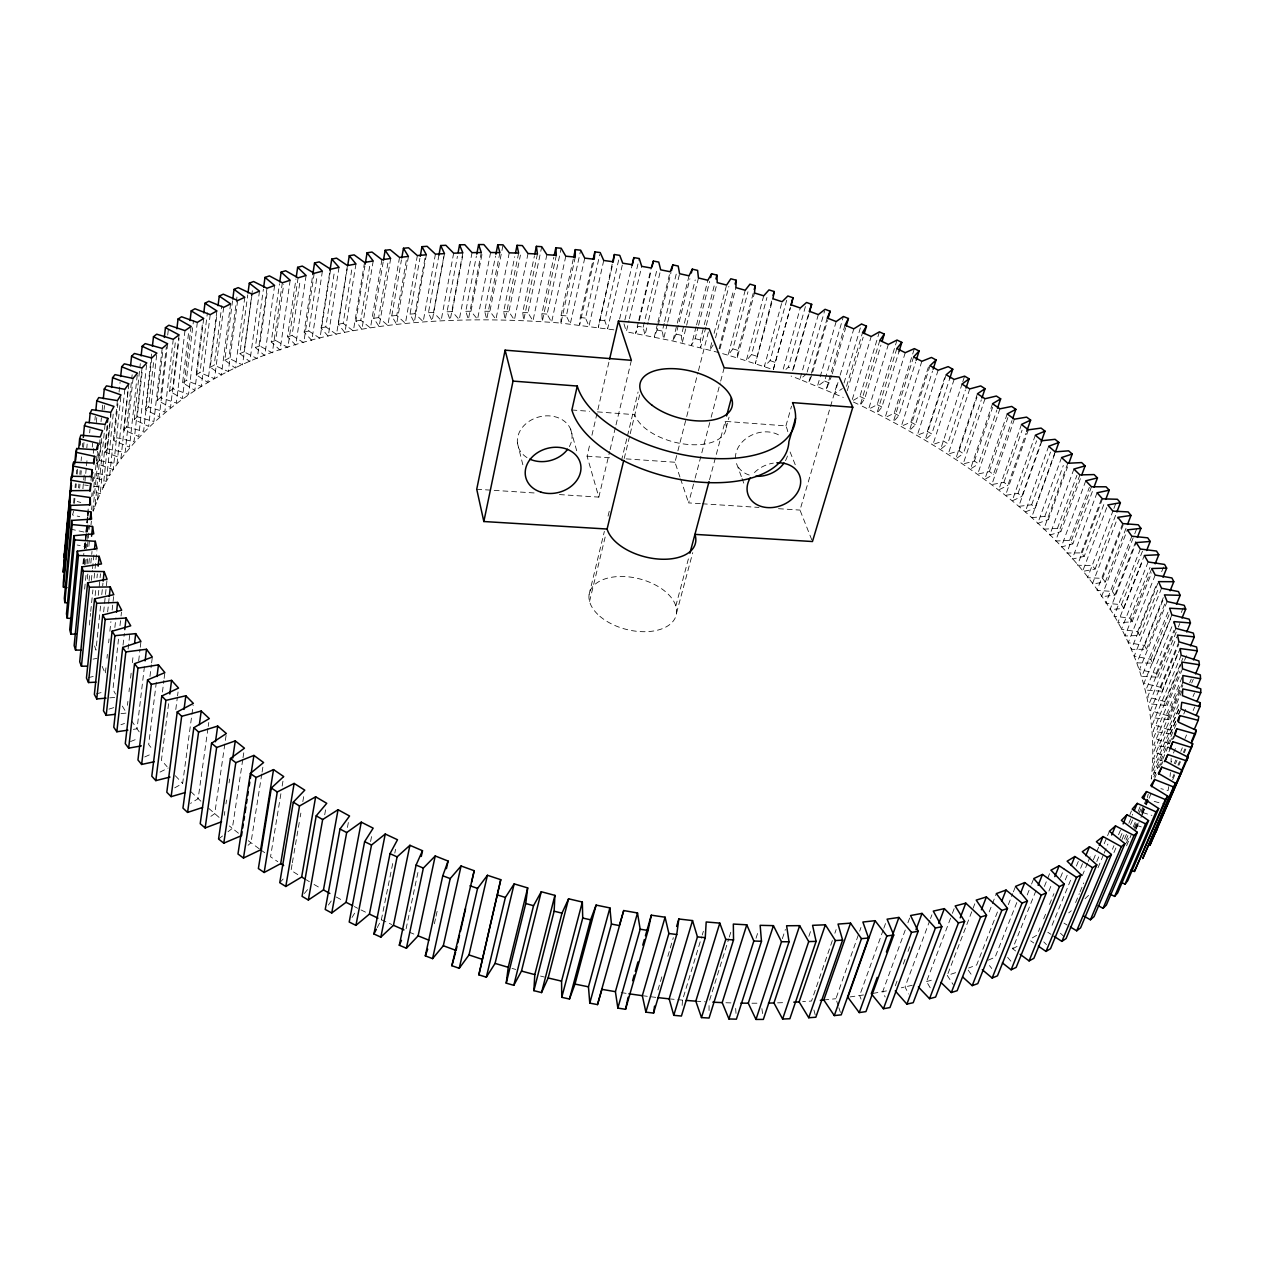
<?xml version="1.0" encoding="UTF-8"?>
<svg xmlns="http://www.w3.org/2000/svg" width="1264" height="1264" viewBox="0 0 1264 1264"><rect width="100%" height="100%" fill="white"/><g stroke="black" fill="none" stroke-linecap="round" stroke-linejoin="round"><path stroke-width="0.75" stroke-dasharray="5 3.75" d="M573.271 259.009L561.058 315.384L560.932 323.094L616.99 330.236M1171.175 758.416L1171.064 762.318L1172.597 758.748M719.121 348.801L733.641 289.74M83.013 564.06L83.835 553.427M682.149 1005.417L682.513 1000.124L701.694 936.845M592.342 263.117L580.271 317.469L579.607 325.069L594.238 259.246M73.581 503.214L74.134 497.352M75.05 487.604L75.413 483.701M76.33 473.937L76.693 470.034M74.434 503.404L74.987 497.558M75.903 487.809L76.267 483.907M77.183 474.158L77.736 468.312M78.526 487.92L78.889 484.033M79.822 474.332L80.185 470.445M81.101 460.728L81.481 456.841M82.397 447.124L82.76 443.237M79.632 488.204L79.995 484.333M80.928 474.632L81.291 470.745M83.503 447.456L84.056 441.642M84.198 474.995L82.903 488.52L84.625 485.028L88.322 485.518M86.805 447.914L87.169 444.043M84.988 481.157L85.557 475.359M85.731 473.431L86.3 467.633M86.473 465.705L87.232 457.979M89.649 432.873L90.013 429.002M1170.069 776.459L1170.432 772.573M92.272 447.061L92.635 443.206M94.895 420.106L95.274 416.267M93.283 453.318L94.042 445.639M96.301 422.571L96.87 416.804M84.404 547.675L84.767 543.836M85.905 532.302L86.663 524.623M86.837 522.711L88.354 507.338M90.992 480.462L91.356 476.607M84.325 548.939L87.532 517.703M87.532 516.233L88.101 510.466M83.203 563.776L83.772 557.993M84.704 548.339L88.117 513.642M86.41 533.661L84.704 546.459L77.151 545.005M86.6 531.702L87.959 517.971M88.148 516.012L88.717 510.119M83.835 563.238L84.404 557.44M85.352 547.786L85.731 543.931M86.868 532.334L87.627 524.607M87.959 524.908L87.2 532.729L88.796 525.998M92.209 481.837L92.588 477.918M84.53 564.692L85.304 556.95M86.063 549.208L87.595 533.724M91.687 496.705L92.067 492.786M93.22 481.063L93.615 477.16M85.699 564.25L86.284 558.419M87.421 546.791L89.539 525.461M91.593 509.613L91.972 505.711M92.951 495.962L96.222 462.829M96.412 460.87L97.375 451.137M575.262 257.113L560.932 323.094C404.385 310.517 210.788 329.556 113.254 469.576L96.854 463.762L97.992 452.275M101.025 421.623L101.404 417.784M102.163 410.121L102.747 404.385M84.625 589.087L86.173 573.54M87.137 563.839L87.722 558.009M88.875 546.348L89.444 540.518M90.992 524.987L91.371 521.1M92.888 510.846L98.687 452.496M99.461 444.723L100.235 436.949M87.295 579.023L87.88 573.192M88.843 563.46L89.428 557.614M96.854 463.762L99.034 460.491L101.183 438.892M104.122 409.441L104.501 405.523M101.768 438.403L94.99 506.327L93.267 511.177M89.08 580.65L89.87 572.861M90.85 563.112L92.019 551.42M105.07 424.435L97.502 499.959L94.99 506.327L91.435 505.379M91.356 580.366L92.335 570.601M92.541 568.642L93.915 554.975M107.045 426.063L100.219 493.687L97.502 499.959L93.741 499.549M128.833 383.814L120.996 458.137L105.054 452.038L107.835 424.641M89.333 625.08L90.534 613.356M90.724 611.397L92.92 589.877M94.105 578.154L94.895 570.317M95.1 568.373L96.886 550.756M109.636 423.898L103.174 487.509L100.219 493.687L93.299 491.617M110.41 416.188L110.805 412.333M105.054 452.038L107.456 448.878L110.442 419.569M110.632 417.626L111.027 413.707M113.207 414.118L106.334 481.426L103.174 487.509L90.186 485.771M95.148 595.534L95.748 589.656M96.949 577.901L97.36 573.982M117.394 400.609L109.699 475.454L106.334 481.426L89.46 475.928M137.239 375.092L129.497 447.124L114.06 440.741L117.868 403.753M119.085 392.061L120.08 382.328M98.276 595.328L99.903 579.639M100.093 577.68L100.504 573.745M120.807 396.833L113.254 469.576L109.699 475.454L91.403 472.546M100.567 606.088L95.969 650.17L93.931 643.976M101.768 594.586L102.969 583.083M124.82 389.312L117.031 463.809L99.034 460.491M103.648 611.887L107.092 579.244M146.592 364.854L138.724 436.538L123.793 429.902L128.091 389.217M123.793 429.902L126.605 427.011L132.151 374.76M107.645 611.934L109.083 598.488M133.052 378.426L125.152 452.575L107.456 448.878M105.939 667.834L105.307 673.617L101.91 665.78M106.966 658.212L107.377 654.357M108.625 642.807L109.036 638.952M109.873 631.257L110.9 621.635M112.148 610.085L113.602 596.608M156.657 355.058L148.662 426.395L134.253 419.522L140.304 363.621M142.026 367.982L134.016 441.768L116.667 437.723L114.06 440.741M134.253 419.522L137.255 416.757L142.279 370.557M114.866 627.497L115.925 617.859M753.202 293.311L738.034 350.412L737.212 357.917L773.299 369.657L790.19 308.527M118.5 639.157L112.954 689.354L115.498 694.078M119.985 625.648L120.838 617.938M121.044 615.995L121.47 612.139M167.638 343.776L159.28 416.693L145.407 409.615L151.569 353.983M151.759 357.965L143.606 431.403L126.605 427.011M145.407 409.615L148.583 406.976L153.702 360.998M123.035 645.067L124.33 633.469M128.106 649.032L129.86 633.548M162.171 348.406L153.892 421.481L137.255 416.757M179.046 334.881L170.529 407.45L157.194 400.182L162.772 351.171M157.194 400.182L160.544 397.67L166.374 346.763M167.717 335.023L168.618 327.186M127.443 705.296L127.885 701.409M129.007 691.724L129.449 687.853M130.571 678.168L131.235 672.369M132.357 662.684L133.241 654.926M173.263 339.273L164.826 412.017L148.583 406.976M191.085 326.444L182.395 398.666L169.613 391.208L175.522 340.49M138.677 660.819L140.035 649.19M140.272 647.247L140.952 641.433M169.613 391.208L173.121 388.822L179.077 338.183M144.412 666.713L137.049 728.822L139.309 731.982M184.986 330.615L176.375 402.995L160.544 397.67M203.709 318.465L194.83 390.339L182.601 382.723L188.652 332.258M149.974 676.477L151.38 664.817M151.617 662.873L152.328 657.043M182.601 382.723L186.282 380.48L193.534 320.392M197.326 322.399L188.541 394.447L173.121 388.822M156.309 682.339L148.678 744.559L152.833 749.789M216.887 310.944L207.833 382.471L196.157 374.713L202.588 322.573M196.157 374.713L199.981 372.596L207.407 312.808M162.44 692.072L163.893 680.395M164.13 678.452L164.873 672.622M210.219 314.657L201.26 386.342L186.282 380.48M230.601 303.881L221.342 375.076L210.251 367.192L216.823 315.289M168.602 703.732L161.429 760.217L167.085 766.695M210.251 367.192L214.201 365.201L221.8 305.698M223.681 307.357L214.532 378.71L199.981 372.596M175.791 709.531L177.292 697.823M177.545 695.879L178.05 691.977M244.805 297.293L235.357 368.14L224.818 360.145L232.544 300.848M224.818 360.145L228.91 358.297L237.19 295.255M237.648 300.532L228.294 371.553L214.201 365.201M259.499 291.147L249.83 361.678L239.86 353.588L247.744 294.891M174.716 787.835L182.648 783.427L193.123 705.375M239.86 353.588L244.078 351.866L252.531 289.345M252.089 294.164L242.53 364.854L228.91 358.297M274.62 285.474L264.745 355.674L255.344 347.505L263.402 289.093M267.004 288.255L257.24 358.613L244.078 351.866M255.344 347.505L259.673 345.909L267.257 291.463M207.96 728.348L198.148 798.674L190.548 803.398M208.228 726.389L208.781 722.487M290.167 280.26L280.055 350.144L271.239 341.896L279.502 283.752M282.346 282.804L272.345 352.846L259.673 345.909M271.239 341.896L275.678 340.443L283.705 284.305M226.082 735.427L214.722 813.684L208.276 818.14M306.093 275.505L295.76 345.072L287.513 336.777L295.966 278.902M298.083 277.827L287.86 347.553L275.678 340.443M287.513 336.777L292.047 335.45L300.279 279.581M224.249 815.343L224.818 811.52M225.956 803.888L226.525 800.065M229.068 782.89L229.621 779.066M322.383 271.191L311.813 340.474L304.15 332.132L312.508 276.437M314.199 273.293L303.739 342.718L292.047 335.45M242.735 759.648L232.339 828.394L224.692 834.303M243.02 757.736L243.889 752.001M330.662 269.216L319.966 338.341L308.779 330.947L317.201 275.315M339.021 267.352L328.213 336.335L321.103 327.961L329.683 272.518M347.458 265.598L336.524 334.423L325.828 326.902L334.454 271.507M261.79 774.01L250.967 842.788L248.076 845.268M262.09 772.099L262.991 766.363M355.958 263.955L344.898 332.637L338.373 324.263L347.458 267.146M364.538 262.422L353.351 330.978L343.176 323.331L352.308 266.277M612.171 264.16L598.299 327.455L613.23 261.79M373.196 261L361.883 329.414L355.927 321.04L364.901 266.056M280.892 793.745L270.543 856.802L277.796 861.7M282.141 786.097L283.705 776.554M381.902 259.705L370.463 327.976L360.793 320.234L370.099 263.734M390.687 258.504L379.121 326.649L373.733 318.275L383.182 261.948M1168.726 786.666L1168.078 790.521L1160.873 788.657M399.519 257.414L387.827 325.417L378.663 317.596L388.19 261.332M292.031 864.671L291.052 870.39L298.62 875.13M292.363 862.759L293.675 855.112M294.006 853.2L299.884 818.819M300.2 816.907L300.864 813.084M302.823 801.613L304.134 793.982M408.414 256.434L396.58 324.311L391.761 315.968L401.446 259.863M417.357 255.565L405.412 323.331L396.77 315.415L406.502 259.373M426.363 254.807L414.276 322.446L410.01 314.12L419.917 258.235M324.706 814.774L326.065 807.143M435.416 254.159L423.187 321.672L415.066 313.693L425.036 257.872M771.625 301.053L755.335 363.605L772.92 298.731M444.501 253.622L432.146 321.009L428.449 312.729L438.94 255.123M453.65 253.195L441.152 320.456L433.552 312.429L443.743 256.797M347.442 827.446L348.501 821.726M462.829 252.863L450.189 320.013L447.061 311.797L457.426 256.308M472.041 252.642L459.274 319.681L452.196 311.608L462.624 256.181M481.3 252.531L468.391 319.46L465.8 311.292L476.402 256.007M490.59 252.516L477.539 319.35L470.982 311.244L482.026 254.096M370.589 841.508L371.695 835.788M499.896 252.626L486.719 319.334L484.681 311.244L495.52 256.134M509.25 252.816L495.93 319.429L489.895 311.307L503.056 244.853M518.619 253.132L505.158 319.634L503.672 311.639L514.748 256.687M377.225 927.65L381.365 919.765L393.278 860.705M394.81 853.074L395.585 849.266M528.02 253.527L514.401 319.95L508.902 311.813L520.436 255.028M537.437 254.048L523.675 320.377L522.727 312.461L534.451 255.786M546.87 254.664L532.966 320.898L527.989 312.761L541.735 246.685M406.107 928.756L418.495 869.758M556.318 255.375L542.272 321.514L541.877 313.709L553.837 257.192M565.782 256.197L551.594 322.257L547.138 314.12L561.184 248.234M584.742 258.125L570.269 324.026L566.335 315.921L580.682 250.193M434.389 923.779L435.622 918.075M436.048 916.179L437.297 910.475M603.734 260.463L588.961 326.207L585.548 318.133L599.784 254.443M622.299 265.077L607.652 328.798L604.777 320.756L619.297 257.271M559.431 494.572L598.82 497.115L587.065 456.178L590.162 442.858M591.931 435.258L609.153 361.062M619.597 319.065L632.221 264.713M624.89 319.95L639.252 258.52M718.963 352.609L672.875 340.996L626.328 331.784L628.966 320.566M629.409 318.686L641.717 266.325M638.336 322.225L635.666 333.427L637.909 326.254L643.171 327.234L644.988 335.181L648.132 322.099M638.778 320.345L651.197 268.031M639.268 320.503L651.118 270.654M598.82 497.115L609.675 451.517M610.117 449.621L615.552 426.821M616.01 424.909L631.384 360.319M643.171 327.234L657.375 267.826M648.574 320.234L660.677 269.832M589.135 594.396L604.366 531.386M608.063 516.107L609.912 508.46M621.461 460.712L627.007 437.802M627.465 435.89L638.083 391.966M589.545 601.443L605.725 534.751M624.211 458.5L629.756 435.638M630.215 433.726L640.595 390.924M657.47 323.963L654.31 337.014L657.059 329.983L670.994 272.566M657.928 322.099L670.141 271.728M667.25 324.042L663.6 338.957L662.304 331.089L664.185 323.426M664.643 321.514L676.335 273.688M667.708 322.178L679.605 273.719M689.038 275.805L672.875 340.996L676.145 334.123L689.891 278.712M698.455 277.985L682.149 343.129L681.375 335.323L695.216 279.929M696.085 326.76L691.392 345.356L695.153 338.657L698.06 327.202M696.559 324.895L707.856 280.26M1147.349 797.6L1148.186 794.25M698.55 325.29L709.673 281.414M705.833 327.234L700.604 347.679L700.367 339.969L703.779 326.618M704.269 324.706L714.476 284.653M706.307 325.369L717.225 282.615M679.937 477.034L674.976 462.245L677.409 452.717M677.899 450.806L686.226 418.4M686.715 416.504L697.949 372.659M698.439 370.747L708.709 330.71M773.299 369.657L790.395 307.247M711.727 342.67L709.799 350.096L714.081 343.571M714.113 333.38L726.579 285.079M715.55 337.851L728.87 286.391M719.943 348.896L735.917 287.623M700.351 503.657L688.627 502.898L694.631 480.067M695.137 478.155L710.668 419.158M711.158 417.262L720.18 383.008M720.685 381.096L724.177 367.777M745.207 290.262L728.111 355.216L737.212 357.917L754.482 292.995M722.629 353.651L728.111 355.216L732.883 348.88L747.972 291.763M675.813 605.977L688.896 556.982M709.531 479.751L725.141 421.37L785.924 425.873A111.753 57.923 14.3 0 1 788.136 432.983M676.556 613.024L692.751 552.605M726.136 428.022L729.044 417.167M763.725 295.823L746.297 360.714L751.559 354.568L766.948 297.498M781.579 303.581L764.325 366.576L770.092 360.635L787.33 297.909M783.238 369.104L800.286 307.989M785.955 369.372L788.467 367.066L806.021 304.371M792.654 370.51L809.323 311.26M808.992 313.82L793.476 368.898L788.467 367.066M785.924 425.873L791.517 406.186M818.329 314.594L799.907 379.405L843.278 397.417M807.175 372.027L824.555 311.149M827.272 318.038L808.691 382.818L811.614 375.803M812.673 372.122L827.493 320.471M836.168 321.562L817.413 386.342L824.634 381.049L843.404 316.474M845 325.164L826.087 389.944L831.696 375.692M832.233 373.86L845.711 327.739M657.959 989.917L661.815 976.851M667.85 956.327L673.333 937.651M811.757 539.791L799.986 510.087L837.511 382.644M837.985 382.534L834.714 393.641L842.393 388.569M840.165 375.124L853.8 328.845M844.036 383.039L861.527 323.995M846.58 386.31L862.522 332.622M847.243 390.702L863.17 337.204M852.331 399.424L871.196 336.477M853.405 400.309L859.931 396.454L879.396 331.863M879.807 340.411L860.215 405.223C1001.973 474.363 1170.575 601.617 1151.267 779.098L1175.599 721.554M702.247 934.981L703.384 931.268M853.469 402.063L860.215 405.223L864.702 398.681L880.913 345.167M888.355 344.424L868.589 409.252L877.2 404.67L897.029 340.063M896.824 348.532L876.9 413.36L881.909 406.992L898.973 351.613M905.245 352.703L885.132 417.562L894.201 413.249L914.378 348.611M709.625 1000.14L728.712 938.915M729.281 937.051L731.603 929.64M913.572 356.954L893.3 421.844L898.83 415.666L915.626 362.089M921.835 361.299L901.39 426.189L910.917 422.144L929.103 364.854M930.035 365.707L909.416 430.645L915.452 424.657L932.548 371.047M756.014 938.283L758.384 930.889M938.141 370.21L917.348 435.164L927.318 431.387L931.773 433.994L949.754 378.473M927.318 431.387L944.619 377.746M946.167 374.776L925.201 439.761L931.773 433.994M954.115 379.421L932.974 444.438L943.386 440.946L947.731 443.632L965.427 389.912M73.691 511.209L72.475 514.922L79.743 516.692M962.188 383.545L940.653 449.194L947.731 443.632M962.805 381.696L964.622 376.135M782.353 938.662L785.386 929.435M969.757 388.917L948.253 454.029L959.092 450.837L963.358 453.602L981.338 399.819M977.435 393.783L955.758 458.927L963.358 453.602M959.092 450.837L976.993 397.07M1140.95 817.492L1143.888 809.244M985.019 398.729L963.168 463.92L974.433 461.028L978.589 463.888L996.869 410.01M808.865 936.355L810.714 930.841M992.509 403.737L970.483 468.976L978.589 463.888M974.433 461.028L992.635 407.182M999.903 408.825L977.704 474.095L989.396 471.535L993.425 474.474L1012.006 420.517M1007.187 413.96L984.814 479.309L993.425 474.474M989.396 471.535L1007.882 417.594M832.344 940.574L811.535 1001.041L802.687 1001.641M834.872 933.243L836.136 929.577M1014.376 419.19L991.829 484.57L1003.916 482.327L1007.85 485.344L1026.084 433.157M1021.454 424.467L998.734 489.911L1007.85 485.344M1003.916 482.327L1022.07 430.171M1028.422 429.823L1005.528 495.33L1018.026 493.418L1021.818 496.515L1040.477 443.854M838.269 1005.875L835.915 998.718L859.03 932.974M859.678 931.157L860.958 927.492M1035.295 435.243L1012.211 500.813L1021.818 496.515M1018.026 493.418L1036.591 440.788M1042.026 440.725L1018.768 506.358L1031.661 504.778L1035.327 507.954L1054.934 453.381M1048.662 446.271L1025.215 511.967L1035.327 507.954M1031.661 504.778L1050.526 452.054M883.173 930.083L859.646 995.574L861.053 999.145M883.82 928.25L885.78 922.799M1055.156 451.88L1031.55 517.655L1044.822 516.423L1048.346 519.662L1067.59 466.795M1061.539 457.552L1037.744 523.391L1048.346 519.662M1044.822 516.423L1063.324 465.405M1067.796 463.272L1043.827 529.189L1057.478 528.32L1060.859 531.638L1081.068 476.812M905.261 930.02L882.714 991.671L885.132 996.964M907.915 922.767L909.906 917.332M1073.91 469.07L1049.768 535.067L1060.859 531.638M1057.478 528.32L1076.928 475.359M1079.898 474.916L1055.582 540.992L1069.597 540.486L1072.836 543.868L1093.344 488.915M895.307 985.809L897.314 980.374M903.318 964.084L905.324 958.649M907.994 951.413L910.001 945.978M1085.76 480.81L1061.27 546.964L1072.836 543.868M1069.597 540.486L1089.347 487.383M929.846 920.366L905.024 986.994L908.658 993.978M930.525 918.517L931.916 914.804M1091.48 486.766L1066.8 553.016L1081.162 552.889L1084.243 556.334L1105.068 501.223M1097.057 492.786L1072.204 559.099L1084.243 556.334M1081.162 552.889L1101.892 497.826M1102.477 498.838L1077.465 565.261L1092.159 565.514L1095.082 569.037L1082.569 571.454L1107.77 504.952M930.193 987.769L926.559 981.575L951.697 915.183M952.392 913.351L955.189 905.972M1113.189 510.308L1087.53 577.711L1102.556 578.375L1105.305 581.946L1092.349 584.015L1117.866 517.324M1113.9 508.46L1116.697 501.097M1095.082 569.037L1116.191 513.769M947.968 973.596L974.813 903.792M1122.701 523.58L1096.994 590.367L1112.32 591.426L1114.895 595.06L1101.481 596.766L1127.362 529.885M1102.556 578.375L1123.996 522.696M1105.305 581.946L1126.824 526.219M1131.849 536.22L1105.81 603.197L1121.437 604.682L1123.822 608.363L1109.982 609.69L1136.178 542.604M1112.32 591.426L1134.061 535.588M1134.756 533.787L1137.568 526.582M989.206 911.881L996.348 893.585M1114.895 595.06L1136.715 539.175M997.454 911.992L976.677 964.953L968.698 968.003M1140.349 549.018L1113.963 616.216L1129.874 618.112L1132.07 621.841L1117.787 622.773L1144.331 555.481M1121.437 604.682L1143.462 548.671M1123.822 608.363L1143.083 559.541M1008.34 904.629L1012.654 893.68M1013.38 891.863L1015.529 886.396M1148.139 561.974L1121.437 629.377L1137.6 631.716L1139.607 635.476L1124.913 635.997L1151.773 568.5M1016.809 902.575L995.131 957.164L987.532 960.482M1129.874 618.112L1150.035 567.362M1132.07 621.841L1151.583 572.861M1027.221 894.928L1030.839 885.843M1031.566 884.026L1033.747 878.575M1155.217 575.057L1128.199 642.665L1144.599 645.462L1146.401 649.254L1131.312 649.364L1158.488 581.645M1137.6 631.716L1156.56 584.442M1161.663 571.707L1163.86 566.256M1015.624 950.97L1012.638 948.758L1035.927 890.757M1139.607 635.476L1157.887 589.972M1161.553 588.25L1134.219 656.095L1150.84 659.334L1152.42 663.158L1136.952 662.842L1164.444 594.886M1044.396 886.443L1050.969 870.169M1144.599 645.462L1163.054 599.847M1146.401 649.254L1164.918 603.607M1048.93 891.025L1051.853 883.805M1167.13 601.538L1139.48 669.62L1156.307 673.317L1157.666 677.172L1141.819 676.414L1168.884 610.022M1038.502 931.473L1039.972 927.871M1043.653 918.865L1045.849 913.461M1049.531 904.455L1053.923 893.632M1060.543 877.421L1064.209 868.415M1150.84 659.334L1169.026 614.762M1171.886 614.92L1143.967 683.239L1160.952 687.395L1162.09 691.282L1145.895 690.065L1173.972 621.619M1152.42 663.158L1170.669 618.554M1065.283 879.902L1067.495 874.498M1052.043 925.295L1071.224 878.638M1076.391 866.061L1079.345 858.888M1156.307 673.317L1173.956 630.373M1181.319 612.487L1183.531 607.115M1175.836 628.35L1147.633 696.906L1164.776 701.536L1165.677 705.438L1149.15 703.764L1176.752 636.882M1157.666 677.172L1177.59 628.824M1178.332 627.039L1179.802 623.452M1080.609 868.273L1083.564 861.1M1178.949 641.828L1150.461 710.637L1167.731 715.74L1168.378 719.658L1151.551 717.51L1180.165 648.558M1082.316 875.683L1087.498 863.17M1088.241 861.384L1090.469 856.028M1160.952 687.395L1178.806 644.292M1135.435 830.511L1138.99 822.39M1162.09 691.282L1178.506 651.734M1075.601 902.575L1079.314 893.648M1080.056 891.863L1083.754 882.936M1093.392 859.741L1098.59 847.259M1181.176 655.305L1152.42 724.383L1169.8 729.976L1170.211 733.878L1153.084 731.256L1181.966 662.052M1096.789 861.542L1099.759 854.417M1104.215 843.736L1109.413 831.27M1164.776 701.536L1182.804 658.291M1098.005 867.783L1103.33 855.033M1104.104 853.216L1107.896 844.099M1165.677 705.438L1179.991 671.168M1184.51 660.345L1187.528 653.125M1182.519 668.798L1153.511 738.129L1170.954 744.196M1182.093 677.299L1153.716 744.986L1171.112 748.114M1167.731 715.74L1180.639 684.993M1112.446 849.282L1113.963 845.663M1118.545 834.777L1121.595 827.525M1182.93 682.244L1153.7 751.843L1164.191 755.777M1168.378 719.658L1182.851 685.246M1113.932 852.6L1116.223 847.164M1120.03 838.111L1122.321 832.676M1129.937 814.569L1131.454 810.951M1182.03 690.744L1153.447 758.684L1162.264 760.501M1178.633 704.601L1152.958 765.51L1158.203 767.627M1122.005 839.517L1124.296 834.098M1128.863 823.259L1132.67 814.221M1169.8 729.976L1178.996 708.172M1189.724 682.75L1191.257 679.131M1178.759 709.499L1152.231 772.32L1155.802 773.141M1124.486 838.996L1126.777 833.592M1130.585 824.57L1132.876 819.167M1170.211 733.878L1175.583 721.159M1178.648 713.891L1180.197 710.257M1191.715 682.987L1193.248 679.353M1178.633 714.35L1180.149 710.763M1125.955 840.181L1128.231 834.777M1138.121 811.393L1141.171 804.188M1153.874 776.839L1176.752 722.787M1126.382 843.056L1129.431 835.867M1133.223 826.893L1135.514 821.505M1139.306 812.531L1140.839 808.928M1154.727 778.134L1156.26 774.532M1159.325 767.311L1172.328 736.612M1126.572 845.821L1131.122 835.062M1134.171 827.904L1136.447 822.516M1140.997 811.772L1146.322 799.211M1161.49 764.91L1163.022 761.291M1172.234 739.582L1173.766 735.964M1134.851 828.805L1137.126 823.433M1141.676 812.705L1144.71 805.547M1145.468 803.762L1148.502 796.604M1145.753 804.125L1148.818 796.873M1173.434 738.871L1174.967 735.237M1183.752 714.002L1186.77 706.908M1136.036 827.841L1138.295 822.485M1142.087 813.558L1145.121 806.416M1145.879 804.631L1148.154 799.275M1136.21 828.568L1138.469 823.227M1142.261 814.316L1143.762 810.745M1149.055 798.279L1151.33 792.939M1142.609 813.811L1145.611 806.701M1146.369 804.931L1148.628 799.606M1168.963 751.701L1170.48 748.146M1193.011 696.543L1194.512 692.988M1173.45 753.06L1176.5 745.934M1193.153 710.542L1194.67 706.971M1174.272 763.63L1175.804 760.043M1184.984 738.555L1186.517 734.984M1175.441 763.914L1176.974 760.328M1180.797 751.369L1182.346 747.782M1172.581 777.676L1174.114 774.089M1177.969 765.099L1179.517 761.497M1183.373 752.507L1184.905 748.92M1172.708 779.73L1175.03 774.326M1178.885 765.336L1180.434 761.734M1184.289 752.728L1185.837 749.125M352.024 917.443L355.784 911.312M328.371 905.04L331.516 900.6M304.371 893.506L307.831 889.224M279.755 882.699L284.779 877.232M1085.065 898.751L1088.557 895.37M806.637 373.875L799.907 379.405L791.09 376.056M1068.68 912.892L1071.319 910.759M218.561 839.027L223.159 835.472M1032.309 937.904L1037.033 935.076M1012.638 948.758L1017.662 946.104M160.007 772.099L168.223 767.991M144.728 756.946L151.522 753.913M130.508 741.557L137.476 738.792M120.933 724.73L124.504 723.466M955.616 972.664L947.273 975.429L953.198 984.593M108.957 709.12L114.439 707.413M926.559 981.575L933.543 979.584M96.238 693.904L101.799 692.388M304.15 332.132L308.779 330.947M912.276 985.241L901.343 987.8M88.338 677.615L93.994 676.272M321.103 327.961L325.828 326.902M93.078 659.113L96.886 658.339M886.459 990.913L871.275 993.725M338.373 324.263L343.176 323.331M355.927 321.04L360.793 320.234M863.517 994.958L847.86 997.249M133.368 729.36L137.049 728.822L131.661 720.938M373.733 318.275L378.663 317.596M120.996 713.67L126.558 713.038L121.739 705.138M391.761 315.968L396.77 315.415M823.796 999.966L835.915 998.718M410.01 314.12L415.066 313.693M109.763 697.854L115.34 697.396M428.449 312.729L433.552 312.429M447.061 311.797L452.196 311.608M777.565 1002.858L784.802 1002.605M465.8 311.292L470.982 311.244M751.954 1003.221L757.484 1003.205M484.681 311.244L489.895 311.307M725.947 1002.747L731.556 1002.921M503.672 311.639L508.902 311.813M522.727 312.461L527.989 312.761M695.816 1001.167L705.265 1001.767M476.733 489.247L537.769 493.181M702.294 503.783L758.969 507.433M778.498 508.697L799.986 510.087M587.065 456.178L610.512 457.805M626.138 458.879L674.976 462.245M571.881 409.994L589.577 411.306M597.461 411.89L634.828 414.671A47.131 24.411 14.3 0 0 689.212 444.565A47.131 24.411 14.3 0 0 725.141 421.37M541.877 313.709L547.138 314.12M669.162 998.86L682.513 1000.124M561.058 315.384L566.335 315.921M580.271 317.469L585.548 318.133M642.333 995.684L655.763 997.375M599.499 319.997L604.777 320.756M621.177 992.572L626.96 993.488M657.059 329.983L662.304 331.089M70.515 529.11L85.336 532.334M676.145 334.123L681.375 335.323M695.153 338.657L700.367 339.969M540.518 976.061L544.342 977.025M77.23 501.524L80.785 502.487M512.031 968.398L515.807 969.472M1154.19 801.36L1165.092 804.473M732.883 348.88L738.034 350.412M1142.782 812.562L1151.931 815.422M751.559 354.568L756.678 356.195M770.092 360.635L775.164 362.373M1137.647 825.661L1141.313 826.909M824.634 381.049L829.532 383.071M409.252 932.137L416.33 935.107M381.365 919.765L391.729 924.505M859.931 396.454L864.702 398.681M877.2 404.67L881.909 406.992M361.014 909.922L366.054 912.418M354.347 906.557L357.649 908.263M894.201 413.249L898.83 415.666M336.287 897.045L342.813 900.537M910.917 422.144L915.452 424.657M314.025 884.452L320.313 888.086M306.283 879.807L309.364 881.672M1063.956 923.115L1067.148 925.043M1047.809 932.279L1050.937 934.301M1030.681 940.843L1033.747 942.96M260.637 849.835L264.887 852.821M259.262 848.823L247.823 840.402M238.469 833.213L229.369 825.961M219.067 817.381L207.707 807.459M200.865 801.186L190.264 791.074M1060.464 933.243L1064.683 937.209M1043.764 941.901L1046.45 944.619M175.301 775.733L182.648 783.427M1007.645 957.354L1011.295 961.651M989.459 965.554L991.75 968.493M968.161 970.12L972.443 976.108M790.095 451.991L795.246 464.741M741.368 476.623L736.596 463.746A27.018 21.441 -21.2 0 0 749.315 475.074M742.047 478.456L744.085 483.986M680.553 478.882L688.627 502.898M838.854 1007.677L841.224 1014.85M623.989 323.789L626.328 331.784M570.585 429.112L576.858 451.327M813.921 1010.031L815.833 1017.236M517.403 442.953L522.996 465.373M761.892 1008.609L762.619 1014.012M735.664 1008.419L736.027 1013.791M709.057 1005.575L709.057 1010.916M527.009 457.615A27.697 22.547 -14.6 0 1 522.38 427.406A27.697 22.547 -14.6 0 1 558.656 417.942A27.697 22.547 -14.6 0 1 569.353 446.587M787.409 456.035A27.018 21.441 -21.2 0 1 784.897 461.676M735.474 458.216A27.018 21.441 -21.2 0 1 751.132 435.401A27.018 21.441 -21.2 0 1 780.109 435.859M754.434 472.578A27.492 21.599 -21.1 0 1 773.331 463.13M599.847 616.279A44.777 26.117 14.3 0 0 674.344 619.486A44.777 26.117 14.3 0 0 624.195 576.542A44.777 26.117 14.3 0 0 599.847 616.279"/><path stroke-width="1.5" d="M809.529 311.908L811.678 304.324L806.558 302.475L800.286 307.989L791.201 304.814L793.018 297.751L787.851 295.997L782.084 301.733L772.92 298.731L774.2 291.542L768.986 289.898L763.725 295.823L754.482 292.995L755.224 285.696L749.979 284.147L745.207 290.262L735.917 287.623L736.122 280.213L730.845 278.775L726.579 285.079L717.225 282.615L716.909 275.11L711.6 273.782L707.856 280.26L698.455 277.985L697.602 270.385L692.277 269.153L689.038 275.805L679.605 273.719L678.199 266.04L672.859 264.919L670.141 271.728L660.677 269.832L658.749 262.09L653.393 261.063L651.197 268.031L641.717 266.325L639.252 258.52L633.896 257.603L632.221 264.713L622.725 263.196L619.739 255.344L614.367 254.538L613.23 261.79L603.734 260.463L600.195 252.563L594.838 251.884L594.238 259.246L584.742 258.125L580.682 250.193L575.31 249.624L575.262 257.113L565.782 256.197L561.184 248.234L555.828 247.776L554.232 255.312M1196.945 701.615L1200.753 692.688L1200.8 688.864L1182.93 682.244L1182.835 675.529L1200.563 678.768L1196.787 687.663M70.484 490.685L63.2 572.118L70.484 490.685L90.392 490.511L90.739 483.527L71.132 480.209L71.527 476.275L91.356 476.607L92.225 469.781L72.949 466.053L73.628 462.213L93.346 463.051L94.705 456.383L75.793 452.243L76.741 448.515L96.317 449.81L98.15 443.332L79.632 438.798L80.849 435.179L100.235 436.949L102.542 430.645L84.419 425.747L85.905 422.223L105.07 424.435L107.835 418.337L90.155 413.107L91.877 409.694L110.805 412.333L113.997 406.423L96.775 400.862L95.827 410.484M1200.753 692.688L1182.788 688.943L1182.409 695.642L1200.294 702.752L1199.978 706.56L1181.777 702.31L1180.924 708.962L1198.793 716.562L1198.193 720.338L1179.802 715.582L1178.443 722.171L1196.265 730.26L1195.396 734.005L1176.831 728.728L1174.967 735.237L1192.695 743.832L1191.541 747.53L1172.85 741.715L1170.48 748.146L1188.081 757.231L1186.612 760.881L1167.841 754.529L1164.934 760.865L1182.377 770.424L1180.623 774.026L1161.774 767.137L1158.361 773.347L1175.583 783.396L1173.529 786.919L1154.664 779.509L1150.714 785.592L1167.699 796.115L1165.329 799.559L1146.495 791.596L1142.008 797.521L1158.693 808.518L1156.007 811.883L1137.252 803.383L1132.212 809.15L1148.565 820.605L1145.579 823.859L1126.919 814.822L1121.358 820.399L1137.3 832.312L1134.013 835.457L1115.512 825.898L1109.413 831.27L1124.928 843.625L1121.326 846.659L1103.03 836.547L1096.394 841.713L1111.419 854.496L1107.517 857.403L1089.473 846.769L1082.3 851.715L1096.804 864.876L1092.586 867.657L1074.858 856.518L1067.148 861.195L1081.083 874.767L1076.565 877.39L1059.185 865.745L1050.969 870.169L1064.256 884.105L1059.453 886.57L1042.484 874.451L1033.747 878.575L1046.371 892.842L1041.267 895.149L1024.772 882.556L1015.529 886.396L1027.442 900.979L1022.055 903.112L1006.065 890.061L996.348 893.585L1007.487 908.468L1001.815 910.412L986.394 896.934L976.219 900.11L986.536 915.262L980.611 917.016L965.807 903.128L955.189 905.972L964.637 921.361L958.46 922.894L944.334 908.626L933.29 911.107L941.854 926.702L935.423 928.029L922.025 913.398L910.57 915.515L918.185 931.268L911.549 932.39L898.925 917.427L887.091 919.165L893.727 935.044L865.951 1011.611L859.22 1012.59L886.87 935.945L875.067 920.682L862.885 922.025L868.526 937.999L841.224 1014.85L834.303 1015.592L861.463 938.662L850.53 923.147L838.032 924.079L842.614 940.116L815.833 1017.236L808.739 1017.741L835.393 940.558L825.376 924.806L812.578 925.327L816.102 941.38L789.858 1018.752L782.621 1019.021L808.707 941.585L799.654 925.643L786.603 925.754L789.036 941.775L763.345 1019.416L755.983 1019.432L781.5 941.727L773.426 925.643L760.154 925.327L761.481 941.301L736.391 1019.179L728.917 1018.958L753.834 941.001L746.787 924.806L733.341 924.063L733.531 939.926L709.057 1018.057L701.488 1017.583L725.789 939.389L719.801 923.115L706.197 921.962L705.265 937.667L681.422 1016.035L673.775 1015.324L697.444 936.893L692.53 920.587L678.831 918.991L676.746 934.523L653.567 1013.112L645.872 1012.148L668.877 933.496L665.085 917.206L651.308 915.183L648.069 930.478L625.554 1009.304L617.843 1008.087L615.41 991.671L601.933 989.349L597.509 1004.596L589.782 1003.142L611.428 924.063L609.896 907.915L596.102 905.087L574.994 984.071L569.464 999.018L561.769 997.328L582.72 918.059L582.341 902.038L568.595 898.799L548.149 977.973L541.545 992.572L533.882 990.66L554.138 911.202L554.912 895.37L541.261 891.736L533.534 905.703L513.8 985.304L506.216 983.155L508.239 967.323L527.688 887.913L514.179 883.884L505.379 897.44L486.34 977.198L478.851 974.828L500.765 879.681L487.43 875.288L477.571 888.402L459.243 968.303L451.864 965.712L474.205 870.722L461.076 865.982L450.205 878.591L432.572 958.633L425.32 955.853L442.763 875.778L448.088 861.053L435.227 855.965L423.361 868.068L406.408 948.237L399.313 945.251L416.077 865.066L422.492 850.719L409.915 845.3L397.101 856.866L380.843 937.13L373.923 933.97L390.007 853.674L397.496 839.738L385.251 834.019L371.521 845.016L355.927 925.374L349.196 922.025L364.617 841.65L373.164 828.157L361.267 822.153L346.699 832.549L331.737 912.987L325.227 909.464L340 829.026L349.559 816.007L338.057 809.718L322.668 819.53L308.353 900.015L302.064 896.35L316.205 815.849L326.744 803.319L315.652 796.794L299.505 805.99L285.806 886.491L279.755 882.699L293.295 802.166L304.782 790.158L294.133 783.411L277.274 791.959L264.16 872.492L258.377 868.558L271.333 788.025L283.705 776.554L273.53 769.602L256.023 777.502L243.478 858.035L237.964 853.99L250.351 773.457L263.591 762.54L253.906 755.414L235.799 762.666L230.427 758.511L244.458 748.193L235.278 740.894L216.65 747.482L211.562 743.248L226.367 733.515L217.708 726.073L198.59 732.014L193.819 727.716L209.318 718.584L201.213 711.032L181.668 716.293L177.229 711.932L193.376 703.416L185.824 695.769L165.916 700.382L161.792 695.99L178.556 688.09L171.572 680.364L151.348 684.33L147.556 679.89L164.873 672.622L158.458 664.848L137.981 668.15L134.521 663.695L152.328 657.043L146.498 649.254L125.831 651.924L122.703 647.452L140.952 641.433L135.69 633.627L114.898 635.681L112.101 631.21L130.729 625.806L126.068 618.001L105.181 619.439L102.716 614.983L121.692 610.212L117.599 602.438L96.68 603.276L94.563 598.836L113.807 594.68L110.3 586.938L89.396 587.207L87.611 582.799L107.092 579.244L104.154 571.581L83.313 571.265L81.844 566.904L101.515 563.949L99.161 556.35L78.415 555.496L77.278 551.183L97.091 548.813L95.29 541.308L74.702 539.918L73.881 535.683L93.773 533.866L92.541 526.488L72.143 524.576L71.637 520.405L91.577 519.156L90.882 511.888L70.705 509.503L70.5 505.395L90.455 504.684L90.281 497.558L70.373 494.698M533.882 990.66L534.798 974.623L554.912 895.37M71.527 476.275L64.006 557.313L64.401 553.3M70.642 491.001L71.353 483.322M71.89 477.571L72.949 466.053M67.055 533.171L67.577 527.404M68.288 519.741L68.825 513.99M69.71 504.399L70.073 500.56M70.958 490.985L71.495 485.234M72.206 477.555L73.628 462.213M70.5 505.395L63.279 583.036L63.453 587.223L67.055 587.634M74.702 463.999L75.793 452.243M63.453 587.223L70.705 509.503M75.65 460.254L76.741 448.515M71.637 520.405L64.322 598.346L64.796 602.596L68.43 602.912M78.716 448.562L79.632 438.798M64.796 602.596L72.143 524.576M79.932 444.928L80.296 441.025M73.881 535.683L66.471 613.893L67.261 618.222L70.926 618.444M83.313 437.407L84.419 425.747M67.261 618.222L74.702 539.918M89.223 422.776L90.155 413.107M77.278 551.183L69.741 629.677L70.831 634.054L76.377 634.228M70.831 634.054L78.415 555.496M81.844 566.904L74.149 645.651L75.556 650.075L81.133 650.107M89.997 491.222L90.739 483.527M91.482 477.46L92.225 469.781M89.523 505.284L90.281 497.558M75.556 650.075L83.313 571.265M93.931 464.22L94.705 456.383M90.107 519.646L90.882 511.888M97.581 449.178L97.96 445.276M103.316 398.634L104.264 389.059L106.46 385.883L124.82 389.312L128.833 383.814L112.575 377.683L111.595 387.463M91.561 536.205L92.541 526.488M87.611 582.799L79.711 661.783L81.449 666.254L87.026 666.128M81.449 666.254L89.396 587.207M94.5 549.129L95.29 541.308M107.44 422.208L107.835 418.337M94.563 598.836L86.458 678.057L88.512 682.544L95.953 682.149M98.165 566.146L99.161 556.35M88.512 682.544L96.68 603.276M120.68 376.498L121.692 366.75L124.33 363.827L142.026 367.982L146.798 362.926L131.567 356.29L130.54 365.975M103.158 581.156L104.154 571.581M102.716 614.983L94.373 694.41L96.759 698.929L106.05 698.155M96.759 698.929L105.181 619.439M109.273 596.561L110.3 586.938M141.126 355.911L142.168 346.273L145.218 343.603L162.171 348.406L167.638 343.776L153.481 336.73L152.407 346.32M112.101 631.21L103.474 710.826L106.192 715.345L115.451 714.286M116.557 612.076L117.599 602.438M106.192 715.345L114.898 635.681M122.703 647.452L113.776 727.242L116.825 731.761L127.854 730.165M124.773 629.598L126.068 618.001M116.825 731.761L125.831 651.924M164.32 337.441L165.442 327.645L168.839 325.227L184.986 330.615L191.085 326.444L178.034 319.034L176.897 328.798M134.584 643.313L135.69 633.627M134.521 663.695L125.278 743.643L128.644 748.146L141.378 745.871M128.644 748.146L137.981 668.15M145.107 660.898L146.498 649.254M190.058 320.614L191.212 310.912L194.94 308.748L210.219 314.657L216.887 310.944L204.973 303.249L203.773 312.903M147.556 679.89L137.95 759.98L141.631 764.451L154.224 761.75M141.631 764.451L151.348 684.33M157.02 676.509L158.458 664.848M506.216 983.155L525.761 903.507L527.688 887.913M161.792 695.99L151.791 776.191L155.804 780.631L169.976 777.076M155.804 780.631L165.916 700.382M218.04 305.683L219.257 296.076L223.27 294.18L237.648 300.532L244.805 297.293L234.045 289.377L232.797 298.936M169.834 693.999L171.572 680.364M177.229 711.932L166.801 792.259L171.13 796.636L185.05 792.591M171.13 796.636L181.668 716.293M184.023 709.42L185.824 695.769M247.997 292.932L249.308 283.152L253.59 281.524L267.004 288.255L274.62 285.474L265.013 277.401L269.422 275.9L282.346 282.804L290.167 280.26L281.145 272.123L285.648 270.765L298.083 277.827L306.093 275.505L297.656 267.32L302.27 266.088L314.199 273.293L322.383 271.191L314.531 262.991L319.239 261.885L330.662 269.216L339.021 267.352L331.753 259.12L336.54 258.14L347.458 265.598L355.958 263.955L349.275 255.723L354.141 254.87L364.538 262.422L373.196 261L367.081 252.784L372.011 252.057L381.902 259.705L390.687 258.504L385.141 250.288L390.149 249.687L399.519 257.414L408.414 256.434L403.453 248.265L408.525 247.776L417.357 255.565L426.363 254.807L421.971 246.67L427.09 246.306L435.416 254.159L444.501 253.622L440.678 245.532L445.86 245.295L453.65 253.195L462.829 252.863L459.559 244.821L464.789 244.71L472.041 252.642L481.3 252.531L478.598 244.568L483.859 244.568L490.59 252.516L499.896 252.626L497.763 244.726L503.056 244.853L509.25 252.816L518.619 253.132L517.039 245.327L522.348 245.564L528.02 253.527L537.437 254.048L536.394 246.338L541.735 246.685L546.87 254.664L556.318 255.375L555.828 247.776M193.819 727.716L182.948 808.107L187.578 812.42L202.572 807.459M199.349 724.699L201.213 711.032M187.578 812.42L198.59 732.014M263.67 287.133L265.013 277.401M653.567 1013.112L654.547 1006.112M211.562 743.248L200.202 823.717L205.147 827.952L221.579 821.758M279.771 281.825L281.145 272.123M215.48 741.715L217.708 726.073M205.147 827.952L216.65 747.482M296.25 276.974L297.656 267.32M230.427 758.511L218.561 839.027L223.791 843.167L241.535 835.63L242.119 831.807M232.734 758.068L235.278 740.894M223.791 843.167L235.799 762.666M312.808 274.525L314.531 262.991M242.704 827.999L243.304 824.175M243.889 820.352L244.473 816.528M245.058 812.705L245.943 806.985M246.543 803.161L247.128 799.338M247.712 795.514L248.297 791.706M249.182 785.971L249.782 782.147M250.367 778.324L253.906 755.414M329.967 270.607L331.753 259.12M347.758 265.25L349.275 255.723M273.53 769.602L260.637 849.835L243.478 858.035M365.217 264.16L367.081 252.784M264.16 872.492L280.687 863.644L294.133 783.411M383.513 260.005L385.141 250.288M401.778 257.935L403.453 248.265M65.839 542.841L66.281 540.218M285.806 886.491L301.654 877.026L315.652 796.794M420.264 256.308L421.971 246.67M308.353 900.015L323.458 889.919L338.057 809.718M438.94 255.123L440.678 245.532M458.137 252.484L459.559 244.821M331.737 912.987L346.067 902.291L361.267 822.153M476.765 254.096L478.598 244.568M495.899 254.238L497.763 244.726M355.927 925.374L369.42 914.093L385.251 834.019M478.851 974.828L500.765 879.681M515.507 252.895L517.039 245.327M618.428 321.103L631.384 360.319L505.11 350.16L476.733 489.247L483.843 521.526L607.099 529.031A45.678 25.501 14.3 0 0 659.524 559.13A45.678 25.501 14.3 0 0 694.931 534.372L812.452 541.529L852.789 407.245L839.17 377.02L724.177 367.777L709.199 328.798L618.428 321.103L609.596 359.166M380.843 937.13L393.452 925.295L409.915 845.3M534.83 253.89L536.394 246.338M483.843 521.526L513.026 381.096L505.11 350.16M421.291 856.423L422.492 850.719M406.408 948.237L418.115 935.85L435.227 855.965M625.554 1009.304L628.145 997.233M573.682 257.129L575.31 249.624M446.429 868.668L448.088 861.053M593.164 259.373L594.838 251.884M432.572 958.633L443.316 945.741L461.076 865.982M513.026 381.096L577.269 386.041L571.881 409.994A111.753 57.923 14.3 0 0 687.142 480.668A111.753 57.923 14.3 0 0 788.878 441.673L795.562 418.289M456.952 946.641L456.099 950.433L443.316 945.741M457.821 942.833L459.543 935.249M460.412 931.457L465.579 908.674M471.614 882.114L474.205 870.722M612.613 262.233L614.367 254.538M459.243 968.303L468.991 954.936L487.43 875.288M632.111 265.282L633.896 257.603M652.034 266.815L653.393 261.063M486.34 977.198L495.077 963.389L514.179 883.884M607.099 529.031L623.737 460.412M671.468 270.654L672.859 264.919M691.329 272.977L692.277 269.153M513.8 985.304L521.495 971.068L541.261 891.736M710.637 277.59L711.6 273.782M715.93 278.933L716.909 275.11M541.545 992.572L561.974 913.161L568.595 898.799M735.127 284.021L736.122 280.213M561.769 997.328L561.564 981.133L582.341 902.038M754.213 289.503L755.224 285.696M569.464 999.018L590.604 919.797L596.102 905.087M689.907 553.221L709.025 481.631M726.579 415.951L731.398 397.907M773.157 295.349L774.2 291.542M589.782 1003.142L588.455 986.821L609.896 907.915M597.509 1004.596L623.705 910.554L637.498 912.971L640.169 929.214L617.843 1008.087M790.916 305.351L793.018 297.751M451.864 965.712L455.625 952.124M615.41 991.671L637.498 912.971M632.616 980.69L634.212 975.081M635.286 971.337L637.957 961.967M642.76 945.14L644.356 939.515M645.43 935.771L651.308 915.183M828.031 318.623L830.148 311.244L825.076 309.301L818.329 314.594L809.323 311.26L811.678 304.324M645.872 1012.148L642.333 995.684L665.085 917.206M623.705 910.554L619.328 925.564L611.428 924.063M846.248 325.891L848.413 318.512L843.404 316.474L836.168 321.562L827.272 318.038L830.148 311.244M676.635 926.465L678.831 918.991M864.26 333.506L866.456 326.128L861.527 323.995L853.8 328.845L845 325.164L848.413 318.512M673.775 1015.324L669.162 998.86L692.53 920.587M882.035 341.47L884.279 334.091L879.396 331.863L871.196 336.477L862.522 332.622L866.456 326.128M701.488 1017.583L695.816 1001.167L719.801 923.115M898.973 351.613L901.817 342.386L897.029 340.063L888.355 344.424L879.807 340.411L884.279 334.091M916.21 360.24L919.102 351.013L914.378 348.611L905.245 352.703L896.824 348.532L901.817 342.386M728.917 1018.958L722.202 1002.621L746.787 924.806M933.132 369.199L936.087 359.956L931.442 357.459L921.835 361.299L913.572 356.954L919.102 351.013M949.754 378.473L952.756 369.214L948.205 366.639L938.141 370.21L930.035 365.707L936.087 359.956M755.983 1019.432L748.272 1003.221L773.426 925.643M966.028 388.064L969.077 378.805L964.622 376.135L954.115 379.421L946.167 374.776L952.756 369.214M782.621 1019.021L773.947 1002.984L799.654 925.643M981.954 397.955L985.051 388.68L980.706 385.931L969.757 388.917L961.983 384.13L969.077 378.805M997.501 408.161L1000.661 398.871L996.395 396.043L985.019 398.729L977.435 393.783L985.051 388.68M808.739 1017.741L799.132 1001.894L825.376 924.806M1012.654 418.653L1015.861 409.346L1011.721 406.439L999.903 408.825L992.509 403.737L1000.661 398.871M834.303 1015.592L823.796 999.966L850.53 923.147M1026.731 431.293L1030.634 420.106L1026.621 417.12L1014.376 419.19L1007.187 413.96L1015.861 409.346M1041.109 442.037L1044.98 431.15L1041.078 428.085L1028.422 429.823L1021.454 424.467L1030.634 420.106M425.32 955.853L427.69 949.201M875.067 920.682L847.86 997.249L859.22 1012.59M1055.582 451.564L1058.853 442.463L1055.077 439.319L1042.026 440.725L1035.295 435.243L1044.98 431.15M877.2 977.372L871.275 993.725L883.441 1008.751L889.967 1007.55L918.185 931.268M886.412 951.95L898.925 917.427M1068.917 463.145L1072.235 454.029L1068.601 450.821L1055.156 451.88L1048.662 446.271L1058.853 442.463M883.441 1008.751L911.549 932.39M1081.747 474.995L1085.112 465.847L1081.621 462.577L1067.796 463.272L1061.539 457.552L1072.235 454.029M916.021 929.688L922.025 913.398M1094.024 487.082L1097.452 477.918L1094.103 474.569L1079.898 474.916L1073.91 469.07L1085.112 465.847M895.26 990.897L906.888 1004.122L935.423 928.029M938.789 923.415L944.334 908.626M941.854 926.702L913.208 1002.7L906.888 1004.122M1105.763 499.391L1109.223 490.211L1106.047 486.798L1091.48 486.766L1085.76 480.81L1097.452 477.918M918.375 986.979L929.546 998.702L958.46 922.894M960.198 917.854L965.807 903.128M1116.902 511.936L1120.41 502.724L1117.392 499.264L1102.477 498.838L1097.057 492.786L1109.223 490.211M964.637 921.361L935.613 997.075L929.546 998.702M1127.52 524.434L1130.996 515.443L1128.152 511.92L1112.889 511.114L1107.77 504.952L1120.41 502.724M981.433 909.764L986.394 896.934M940.922 982.397L951.334 992.524L980.611 917.016M986.536 915.262L957.164 990.707L951.334 992.524M1137.41 537.374L1140.934 528.352L1138.264 524.781L1122.701 523.58L1117.866 517.324L1130.996 515.443M1001.767 901.027L1006.065 890.061M962.726 977.025L972.221 985.636L1001.815 910.412M1146.653 550.504L1150.208 541.45L1147.728 537.832L1131.849 536.22L1127.362 529.885L1140.934 528.352M1007.487 908.468L977.799 983.613L972.221 985.636M1020.427 893.474L1024.772 882.556M1155.185 563.791L1158.804 554.722L1156.513 551.057L1140.349 549.018L1136.178 542.604L1150.208 541.45M982.302 969.709L992.161 978.036L1022.055 903.112M1027.442 900.979L997.47 975.824L992.161 978.036M1156.007 831.933L1157.508 828.189M1038.107 885.321L1042.484 874.451M1163.022 577.237L1166.672 568.136L1164.586 564.439L1148.139 561.974L1144.331 555.481L1158.804 554.722M1002.399 962.899L1011.121 969.788L1041.267 895.149M1046.371 892.842L1016.161 967.402L1011.121 969.788M1170.101 590.825L1173.798 581.693L1171.918 577.948L1155.217 575.057L1151.773 568.5L1166.672 568.136M1054.792 876.584L1059.185 865.745M1020.111 954.273L1029.086 960.893L1059.453 886.57M1176.5 604.287L1180.149 595.36L1178.49 591.584L1161.553 588.25L1158.488 581.645L1173.798 581.693M1071.177 865.508L1074.858 856.518M1064.256 884.105L1033.857 958.349L1029.086 960.893M1182.014 618.08L1185.711 609.122L1184.257 605.33L1167.13 601.538L1164.444 594.886L1180.149 595.36M1038.36 946.136L1046.023 951.429L1076.565 877.39M1085.776 855.728L1089.473 846.769M1081.083 874.767L1050.495 948.711L1046.023 951.429M1186.706 631.968L1190.435 622.978L1189.219 619.17L1171.886 614.92L1169.611 608.221L1185.711 609.122M1099.332 845.474L1103.03 836.547M1054.065 936.324L1061.902 941.38L1092.586 867.657M1096.804 864.876L1066.089 938.536L1061.902 941.38M1111.704 834.998L1115.512 825.898M1190.546 645.904L1194.306 636.898L1193.327 633.059L1175.836 628.35L1173.972 621.619L1190.435 622.978M1070.339 926.97L1076.707 930.825L1107.517 857.403M1123.111 823.891L1126.919 814.822M1111.419 854.496L1080.594 927.839L1076.707 930.825M1193.5 659.887L1197.308 650.834L1196.581 646.994L1178.949 641.828L1177.495 635.081L1194.306 636.898M1134.203 810.603L1137.252 803.383M1083.975 916.116L1090.437 919.781L1121.326 846.659M1195.554 673.902L1199.394 664.801L1198.92 660.961L1181.176 655.305L1180.165 648.558L1197.308 650.834M1143.446 798.785L1146.495 791.596M1124.928 843.625L1094.024 916.669L1090.437 919.781M1177.511 720.986L1179.802 715.582M1151.63 786.666L1154.664 779.509M1174.525 734.147L1176.831 728.728M1158.756 774.279L1161.774 767.137M1169.769 748.983L1172.85 741.715M1164.823 761.639L1167.841 754.529M1098.163 905.688L1103.077 908.295L1134.013 835.457M1137.3 832.312L1106.363 905.056L1103.077 908.295M1109.666 893.932L1114.627 896.397L1145.579 823.859M1148.565 820.605L1117.613 893.048L1114.627 896.397M1198.762 706.339L1200.294 702.752M1196.139 715.519L1199.978 706.56M1121.753 882.572L1125.071 884.105L1156.007 811.883M1158.693 808.518L1127.757 880.676L1125.071 884.105M1194.338 729.344L1198.193 720.338M1131.09 870.043L1134.44 871.481L1165.329 799.559M1167.699 796.115L1134.44 871.481M1191.604 741.099L1196.265 730.26M1191.51 743.042L1195.396 734.005M1173.529 786.919L1142.703 858.556L1175.583 783.396M1187.244 756.52L1192.695 743.832M1161.063 818.282L1191.541 747.53M1180.623 774.026L1149.892 845.363L1188.081 757.231M399.313 945.251L401.446 940.384M373.923 933.97L376.403 929.23M96.775 400.862L98.75 397.575L117.394 400.609L121.012 394.905L104.264 389.059M112.575 377.683L115.008 374.634L133.052 378.426L137.444 373.149L121.692 366.75M131.567 356.29L134.411 353.478L151.759 357.965L156.878 353.13L142.168 346.273M153.481 336.73L156.704 334.186L173.263 339.273L179.046 334.881L165.442 327.645M178.034 319.034L181.589 316.758L197.326 322.399L203.709 318.465L191.212 310.912M204.973 303.249L208.844 301.227L223.681 307.357L230.601 303.881L219.257 296.076M234.045 289.377L238.201 287.623L252.089 294.164L259.499 291.147L249.308 283.152M886.87 935.945L893.727 935.044M861.463 938.662L868.526 937.999M820.304 1000.282L823.796 999.966M835.393 940.558L842.614 940.116M793.76 1002.162L799.132 1001.894M808.707 941.585L816.102 941.38M768.465 1003.079L773.947 1002.984M781.5 941.727L789.036 941.775M740.862 1003.11L748.272 1003.221M753.834 941.001L761.481 941.301M712.817 1002.178L722.202 1002.621M725.789 939.389L733.531 939.926M852.789 407.245L792.528 402.616A112.464 57.37 14.3 0 1 707.571 458.153A112.464 57.37 14.3 0 1 577.269 386.041M686.32 1000.424L695.816 1001.167M697.444 936.893L705.265 937.667M657.691 997.596L669.162 998.86M668.877 933.496L676.746 934.523M628.887 993.788L642.333 995.684M1199.394 664.801L1181.966 662.052L1182.519 668.798L1200.326 674.929L1200.563 678.768M640.169 929.214L648.069 930.478M574.994 984.071L588.455 986.821M582.72 918.059L590.604 919.797M548.149 977.973L561.564 981.133M554.138 911.202L561.974 913.161M521.495 971.068L534.798 974.623M525.761 903.507L533.534 905.703M495.077 963.389L508.239 967.323M497.684 895.038L505.379 897.44M468.991 954.936L481.979 959.25M470.003 885.78L477.571 888.402M442.763 875.778L450.205 878.591M418.115 935.85L428.859 940.163M416.077 865.066L423.361 868.068M393.452 925.295L403.959 929.893M390.007 853.674L397.101 856.866M369.42 914.093L377.952 918.154M364.617 841.65L371.521 845.016M346.067 902.291L352.688 905.703M340 829.026L346.699 832.549M323.458 889.919L329.857 893.49M316.205 815.849L322.668 819.53M301.654 877.026L304.735 878.891M293.295 802.166L299.505 805.99M280.687 863.644L283.657 865.571M271.333 788.025L277.274 791.959M250.351 773.457L256.023 777.502M567.583 449.32A27.697 22.547 -14.6 0 1 529.869 459.148M784.028 463.019A27.018 21.441 -21.2 0 1 755.698 476.259M776.854 462.798A27.492 21.599 -21.1 0 1 799.907 486.956A27.492 21.599 -21.1 0 1 764.199 507.18A27.492 21.599 -21.1 0 1 750.295 477.839M651.924 405.144A47.432 24.174 14.3 0 0 730.308 410.484A47.432 24.174 14.3 0 0 676.177 368.804A47.432 24.174 14.3 0 0 651.924 405.144M540.85 492.107A28.187 22.72 -14.7 0 0 580.903 466.337A28.187 22.72 -14.7 0 0 537.532 452.67A28.187 22.72 -14.7 0 0 540.85 492.107"/></g></svg>
